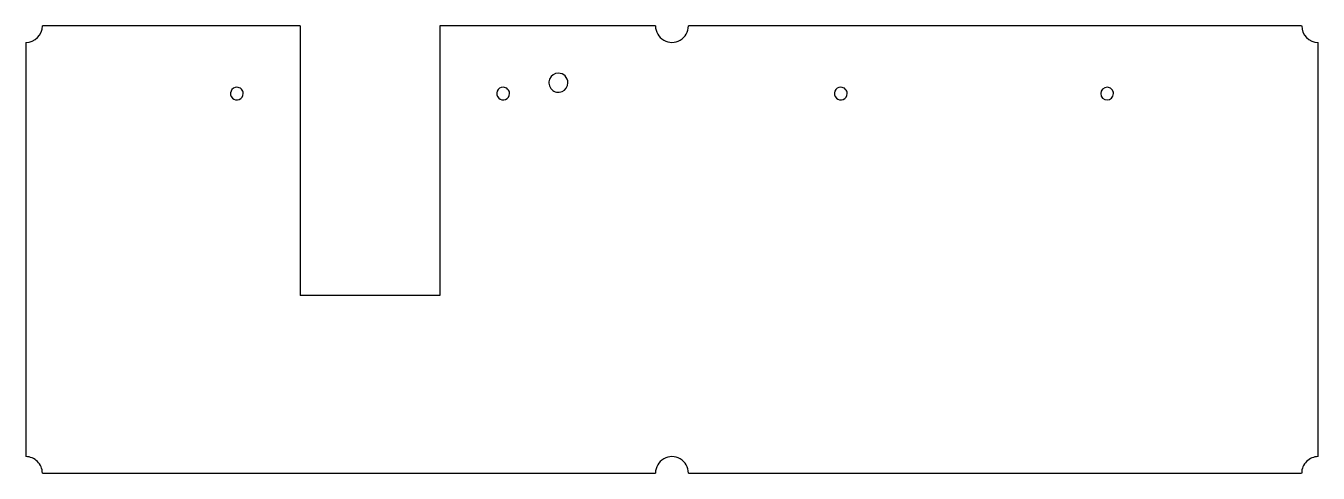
# Model space of a CAD drawing. Extents: x 0 to 204, y -70 to 1.
import ezdxf

# ---------------------------------------------------------------- set-up
doc = ezdxf.new("R2010")
doc.units = 0
doc.layers.get('0').update_dxf_attribs({"linetype": 'CONTINUOUS'})

msp = doc.modelspace()

# ---------------------------------------------------------------- linework, layer by layer
at = {"color": 7}
for points in [[(43.30446, 0.64896), (2.62382, 0.65404)], [(43.30446, 0.64896), (43.30446, -41.80968)], [(99.3267, 0.65404), (65.30594, 0.64896)], [(65.30594, 0.64896), (65.30594, -41.80968)], [(201.23658, 0.65404), (104.52608, 0.65404)], [(0.02286, -1.94692), (0.02286, -67.20968)], [(203.83754, -67.20968), (203.83754, -1.94692)], [(65.30594, -41.80968), (43.30446, -41.80968)], [(2.62382, -69.81064), (99.3267, -69.81064)], [(104.52608, -69.81064), (201.23658, -69.81064)]]:
    msp.add_lwpolyline(points, dxfattribs=at)
for points in [[(84.015072, -6.801797)], [(33.304988, -9.011801)], [(75.304904, -9.011801)], [(128.558798, -9.011801)], [(170.558968, -9.011801)]]:
    msp.add_lwpolyline(points, close=True, dxfattribs=at)
for points in [[(0.025001, -1.948089), (1.460933, -1.948084), (2.624984, -0.784033), (2.624988, 0.651899)], [(99.326954, 0.651899), (99.32703, -0.27699), (99.822586, -1.135318), (100.627028, -1.599763)], [(103.227022, -1.599763), (104.031464, -1.135318), (104.52702, -0.27699), (104.52702, 0.651899)], [(201.238866, 0.651899), (201.238856, -0.784026), (202.402885, -1.948086), (203.83881, -1.948114)], [(100.627028, -1.599763), (101.431469, -2.064207), (102.422581, -2.064207), (103.227022, -1.599763)], [(82.629253, -7.727772), (82.397082, -8.288283), (82.525415, -8.93346), (82.954412, -9.362457)], [(84.015072, -6.801797), (83.408379, -6.801797), (82.861425, -7.167261), (82.629253, -7.727772)], [(85.075732, -7.241137), (84.794427, -6.959833), (84.412897, -6.801797), (84.015072, -6.801797)], [(85.515072, -8.301797), (85.515072, -7.903972), (85.357036, -7.522442), (85.075732, -7.241137)], [(32.381108, -9.629118), (32.226327, -10.002792), (32.311883, -10.43291), (32.597881, -10.718908)], [(33.304988, -9.011801), (32.900526, -9.011801), (32.535889, -9.255443), (32.381108, -9.629118)], [(34.012095, -9.304694), (33.824559, -9.117158), (33.570205, -9.011801), (33.304988, -9.011801)], [(33.687672, -10.935681), (34.061346, -10.7809), (34.304989, -10.416264), (34.304989, -10.011801)], [(34.304989, -10.011801), (34.304989, -9.746585), (34.199632, -9.49223), (34.012095, -9.304694)], [(74.381024, -9.629118), (74.226243, -10.002792), (74.311799, -10.43291), (74.597797, -10.718908)], [(75.304904, -9.011801), (74.900442, -9.011801), (74.535805, -9.255443), (74.381024, -9.629118)], [(76.012011, -9.304694), (75.824475, -9.117158), (75.570121, -9.011801), (75.304904, -9.011801)], [(75.687588, -10.935681), (76.061262, -10.7809), (76.304905, -10.416264), (76.304905, -10.011801)], [(76.304905, -10.011801), (76.304905, -9.746585), (76.199548, -9.49223), (76.012011, -9.304694)], [(82.954412, -9.362457), (83.383409, -9.791454), (84.028586, -9.919787), (84.589097, -9.687616)], [(84.589097, -9.687616), (85.149608, -9.455444), (85.515072, -8.90849), (85.515072, -8.301797)], [(127.634918, -9.629118), (127.480137, -10.002792), (127.565693, -10.43291), (127.851691, -10.718908)], [(128.558798, -9.011801), (128.154336, -9.011801), (127.789699, -9.255443), (127.634918, -9.629118)], [(129.265905, -9.304694), (129.078369, -9.117158), (128.824015, -9.011801), (128.558798, -9.011801)], [(128.941482, -10.935681), (129.315156, -10.7809), (129.558799, -10.416264), (129.558799, -10.011801)], [(129.558799, -10.011801), (129.558799, -9.746585), (129.453442, -9.49223), (129.265905, -9.304694)], [(170.558968, -9.011801), (170.006683, -9.011801), (169.558967, -9.459516), (169.558967, -10.011801)], [(169.558967, -10.011801), (169.558967, -10.564086), (170.006683, -11.011802), (170.558968, -11.011802)], [(171.266075, -9.304694), (171.078539, -9.117158), (170.824185, -9.011801), (170.558968, -9.011801)], [(170.558968, -11.011802), (171.111253, -11.011802), (171.558969, -10.564086), (171.558969, -10.011801)], [(171.558969, -10.011801), (171.558969, -9.746585), (171.453612, -9.49223), (171.266075, -9.304694)], [(32.597881, -10.718908), (32.883879, -11.004906), (33.313997, -11.090462), (33.687672, -10.935681)], [(74.597797, -10.718908), (74.883795, -11.004906), (75.313913, -11.090462), (75.687588, -10.935681)], [(127.851691, -10.718908), (128.137689, -11.004906), (128.567807, -11.090462), (128.941482, -10.935681)], [(1.863558, -67.973298), (1.375955, -67.48566), (0.714601, -67.211707), (0.025001, -67.211712)], [(103.227022, -67.560249), (102.422581, -67.095804), (101.431469, -67.095804), (100.627028, -67.560249)], [(203.83881, -67.211712), (203.149222, -67.211726), (202.487886, -67.485687), (202.000297, -67.973323)], [(2.625014, -69.81191), (2.625068, -69.12231), (2.351162, -68.460937), (1.863558, -67.973298)], [(100.627028, -67.560249), (99.822586, -68.024693), (99.32703, -68.883021), (99.32703, -69.81191)], [(104.527096, -69.81191), (104.52702, -68.883021), (104.031464, -68.024693), (103.227022, -67.560249)], [(202.000297, -67.973323), (201.512709, -68.460959), (201.238812, -69.122322), (201.238866, -69.81191)]]:
    msp.add_open_spline(points, degree=3, dxfattribs=at)

doc.saveas('drawing.dxf')
